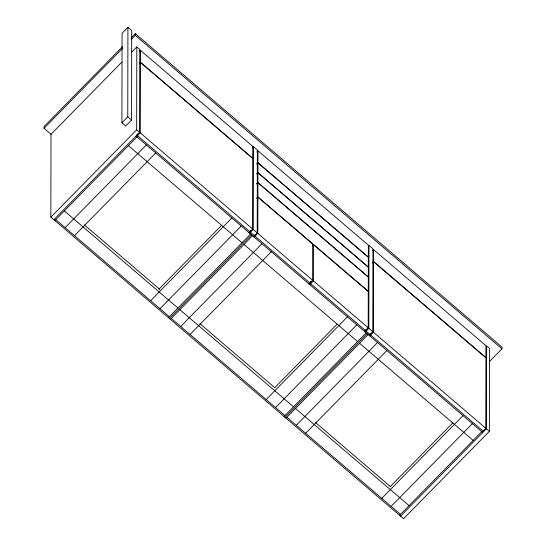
<?xml version="1.0" encoding="UTF-8"?>
<svg xmlns="http://www.w3.org/2000/svg" width="546" height="546" viewBox="0 0 546 546"><rect width="100%" height="100%" fill="white"/><g stroke="black" fill="none" stroke-linecap="round" stroke-linejoin="round"><path stroke-width="0.82" d="M51.153 134.398L44.028 128.31L44.035 126.556L122.782 46.376M400.58 516.147L486.384 428.787L486.527 345.898L489.516 348.45L489.373 431.34L403.569 518.7L50.86 217.158L51.003 134.268L121.908 62.08M121.922 122.754L122.072 33.245L127.914 27.3L131.702 30.535L131.545 120.045L125.703 125.989L121.922 122.754L127.764 116.803L127.914 27.3M131.129 39.626L135.306 35.374L135.312 33.62L501.972 347.085L501.965 348.839L489.441 361.595M136.602 134.889L136.596 136.589L140.247 132.869L140.37 62.428L252.757 158.517L252.634 228.951L248.983 232.671M50.86 217.158L136.664 129.805L136.807 46.908L139.796 49.468L139.653 132.357L53.849 219.717M137.51 133.961L137.51 135.654L249.897 231.743M140.37 62.142L140.39 50.266L252.784 146.355L252.757 158.224L140.37 62.142L139.278 63.254M249.583 231.49L249.583 233.183L253.235 229.463L253.378 146.574L257.364 149.979L257.221 232.869L253.569 236.589M250.498 230.562L250.498 232.248L254.484 235.66M254.17 235.415L254.17 237.1L257.821 233.381L257.883 197.188L312.681 244.042L312.619 280.228L308.968 283.947M255.084 234.487L255.078 236.172L309.882 283.019M257.883 196.894L257.903 182.794L368.304 277.17L368.277 291.277L257.883 196.894L256.784 198.014M257.91 182.5L257.924 172.87L368.318 267.247L368.304 276.877L257.91 182.5L256.811 183.613M257.924 172.577L257.944 162.947L368.338 257.323L368.318 266.953L257.924 172.577L256.832 173.689M257.944 162.653L257.965 150.785L368.359 245.161L368.338 257.03L257.944 162.653L256.845 163.766M309.766 282.944L309.766 284.63L313.418 280.91L313.479 244.717L368.277 291.571L368.216 327.764L364.564 331.477M310.681 281.176L310.674 283.702L365.479 330.548M365.165 330.296L365.158 331.988L368.809 328.276L368.959 245.379L372.945 248.792L372.795 331.681L369.144 335.394M366.079 329.368L366.073 331.06L370.058 334.466M369.744 334.213L369.744 335.906L373.396 332.193L373.519 261.752L485.906 357.835L485.783 428.276L482.132 431.995M370.659 333.278L370.659 334.978L483.046 431.06M373.519 261.459L373.539 249.59L485.926 345.673L485.906 357.548L373.519 261.459L372.427 262.578M482.732 430.814L482.732 432.5L136.002 136.077M131.136 37.872L135.312 33.62M44.028 128.31L122.782 48.13M131.443 52.368L136.807 46.908M139.298 51.385L140.39 50.266M139.278 63.548L140.37 62.428M54.846 220.57L136.998 136.923M65.124 227.648L146.362 144.936M74.488 235.654L155.726 152.941M252.286 147.686L253.378 146.574M256.866 151.897L257.965 150.785M256.845 164.059L257.944 162.947M256.825 173.983L257.924 172.87M256.811 183.906L257.903 182.794M158.982 289.1L221.696 225.245M150.614 300.73L231.845 218.018M256.784 198.307L257.883 197.188M159.978 308.736L241.216 226.024M168.427 317.676L250.58 234.029M169.424 318.523L251.576 234.882M170.42 319.376L252.573 235.735M180.699 326.453L261.937 243.741M190.069 334.459L271.307 251.747M312.38 245.837L313.479 244.717M372.447 250.71L373.539 249.59M372.42 262.872L373.519 261.752M274.556 387.913L337.278 324.051M266.189 399.542L347.427 316.83M275.553 407.548L356.791 324.836M284.009 416.482L366.154 332.842M285.005 417.335L367.151 333.695M286.002 418.188L368.147 334.548M296.28 425.266L377.518 342.554M305.644 433.271L386.882 350.559M390.137 486.725L452.852 422.863M381.763 498.348L463.001 415.636M391.134 506.354L472.372 423.641M399.583 515.294L481.736 431.654M135.306 35.374L501.965 348.839M127.764 116.803L131.545 120.045M136.664 129.805L139.653 132.357M140.247 132.869L252.634 228.951M253.235 229.463L257.221 232.869M257.821 233.381L312.619 280.228M313.418 280.91L368.216 327.764M368.809 328.276L372.795 331.681M373.396 332.193L485.783 428.276M486.384 428.787L489.373 431.34M128.412 145.659L242.001 242.765M243.994 244.471L357.575 341.578M359.568 343.284L473.157 440.39M84.35 224.891L159.855 289.448M199.925 323.703L274.788 387.701M315.506 422.515L390.37 486.513M64.339 210.899L177.921 308.005M179.914 309.712L293.502 406.818M295.495 408.524L409.077 505.63M55.76 219.635L169.342 316.741M171.335 318.448L284.923 415.554M286.909 417.26L400.498 514.366"/></g></svg>
